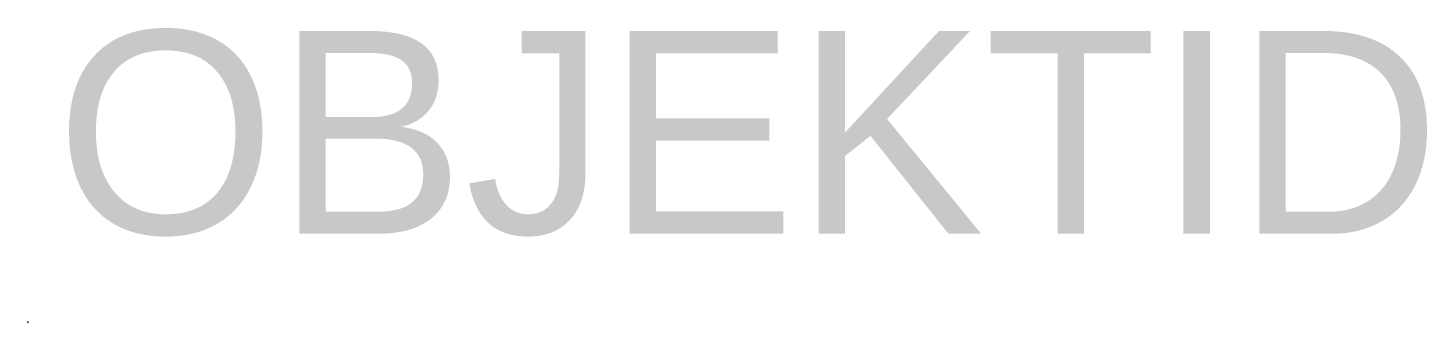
# Model space of a CAD drawing. Header units: metres. Extents: x 0 to 1.38, y 0 to 0.29.
import ezdxf

# ---------------------------------------------------------------- set-up
doc = ezdxf.new("R2010")
doc.units = ezdxf.units.M
doc.layers.add('452047111', color=9, linetype='Continuous')
doc.layers.add('r_452047111', color=7, linetype='Continuous')
doc.styles.get("Standard").update_dxf_attribs({"font": 'arial.ttf'})

# ---------------------------------------------------------------- blocks, each defined once
blk = doc.blocks.new('Strømforsyning')
at = {"layer": 'r_452047111'}
blk.add_point((0, 0), dxfattribs=at)

msp = doc.modelspace()

# ---------------------------------------------------------------- block references
at = {"layer": '452047111'}
msp.add_blockref('Strømforsyning', (0, 0), dxfattribs=at)

# ---------------------------------------------------------------- texts
at = {"layer": 'r_452047111'}
msp.add_attdef('OBJEKTID', (0.0273, 0.0871), 'ObjektID', height=0.2, dxfattribs=at)

doc.saveas('drawing.dxf')
